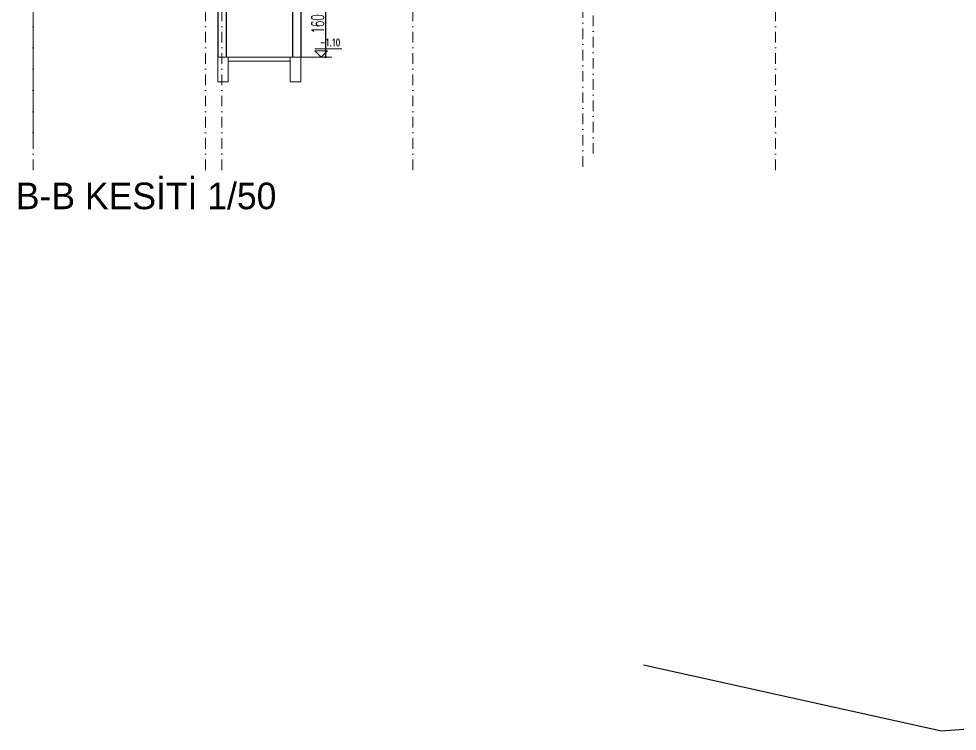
# Model space of a CAD drawing. Header units: millimetres. Extents: x -16104 to 67872, y -88009 to 12107.
# Drawn here: x 855 to 1421, y 9384 to 9813 of the extents above; entities that cross this region are included whole.
import ezdxf

# ---------------------------------------------------------------- set-up
doc = ezdxf.new("R2010")
doc.units = ezdxf.units.MM
doc.linetypes.add('DASHDOTX2', pattern=[50.8, 25.4, -12.7, 0, -12.7])
doc.layers.get('0').update_dxf_attribs({"color": 241})
doc.layers.add('duvar', color=123, linetype='Continuous', lineweight=25)
doc.layers.add('TARAMA', color=8, linetype='Continuous', lineweight=15)
doc.styles.add('DIM', font='Txttw.shx', dxfattribs={"width": 0.6})
doc.styles.add('OLCU', font='simplex.shx', dxfattribs={"width": 0.6, "height": 1400})
doc.styles.add('ÖLÇÜ-50', font='comic.ttf', dxfattribs={"height": 12.5})
doc.dimstyles.new('50', dxfattribs={"dimscale": 0, "dimtxt": 30, "dimasz": 1, "dimexe": 0, "dimexo": 2, "dimgap": 4, "dimtad": 1, "dimdec": 0, "dimzin": 0, "dimdsep": 46, "dimtxsty": 'DIM', "dimblk1": 'DOT', "dimblk2": 'DOT', "dimsah": 1, "dimcen": 1.5, "dimdle": 3, "dimse1": 1, "dimse2": 1, "dimclrd": 256, "dimclre": 9, "dimclrt": 256, "dimadec": 0, "dimazin": 0, "dimtfac": 0.24, "dimtdec": 0, "dimtix": 1, "dimtmove": 2, "dimatfit": 3, "dimldrblk": 'DOT', "dimfxl": 0, "dimtolj": 1, "dimtzin": 15, "dimarcsym": 0})

# ---------------------------------------------------------------- blocks, each defined once
blk = doc.blocks.new('DOT')
for p, q in [((-2, 0), (0, 0)), ((0, 15), (0, -15)), ((2, 0), (0, 0))]:
    blk.add_line(p, q)
blk.add_circle((0, 0), 2)
blk = doc.blocks.new('*D3122')
at = {"layer": 'Defpoints', "color": 0, "transparency": 16777216}
for p in [(63312.4, 970), (63312.4, 810), (63312.4, 810)]:
    blk.add_point(p, dxfattribs=at)
at = {"layer": 'TARAMA', "lineweight": -2, "transparency": 16777216}
blk.add_line((63312.4, 969), (63312.4, 811), dxfattribs=at)
for p, rotation in [((63312.4, 970), 90), ((63312.4, 810), 270)]:
    blk.add_blockref('DOT', p, dxfattribs=dict(at, rotation=rotation))
at = {"layer": 'TARAMA', "transparency": 16777216, "insert": (63293.4, 890), "char_height": 30, "attachment_point": 5, "rotation": 90, "style": 'DIM'}
blk.add_mtext('\\A1;160', dxfattribs=at)
blk = doc.blocks.new('tyl')
at = {"layer": 'duvar'}
blk.add_lwpolyline([(-26672, 9196.4), (-25112.7, 9387.1), (-24281.1, 468), (-25954.2, 341.5), (-26672, 500.3)], dxfattribs=at)
blk.add_lwpolyline([(-26672, 9196.4), (-25112.7, 9387.1), (-24281.1, 468), (-25954.2, 341.5), (-26672, 500.3)], dxfattribs=at)
blk = doc.blocks.new('UYH')
for p, q in [((63072.7, 1560), (63072.7, 810)), ((63052.7, 1235), (63052.7, 810)), ((63232.4, 970), (63232.4, 810)), ((63252.4, 970), (63252.4, 810))]:
    blk.add_line(p, q)
at = {"layer": 'TARAMA', "linetype": 'DASHDOTX2'}
for p, q in [((63956.9, 577.4), (63956.9, 3471.1)), ((63932.4, 546), (63932.4, 3439.7)), ((62607.4, 537.9), (62607.4, 3431.5)), ((63022.7, 537.9), (63022.7, 3431.6)), ((63062.7, 537.9), (63062.7, 3431.6)), ((63522.4, 537.9), (63522.4, 3431.6)), ((64396.9, 537.9), (64396.9, 3431.6))]:
    blk.add_line(p, q, dxfattribs=at)
at = {"layer": 'TARAMA'}
for p, q in [((62607.4, 3431.5), (62607.4, 590.2)), ((63052.7, 810), (63252.4, 810)), ((63077.7, 800), (63227.4, 800))]:
    blk.add_line(p, q, dxfattribs=at)
at = {"layer": 'TARAMA', "ltscale": 0.01}
for p, q in [((63286.7, 830), (63351.7, 830)), ((63301.7, 810), (63286.7, 825)), ((63286.7, 825), (63316.7, 825)), ((63301.7, 810), (63316.7, 825)), ((63301.7, 810), (63252.4, 810))]:
    blk.add_line(p, q, dxfattribs=at)
at = {"layer": 'TARAMA'}
for points in [[(63052.7, 810), (63052.7, 750), (63077.7, 750), (63077.7, 810), (63052.7, 810)], [(63227.4, 810), (63227.4, 750), (63252.4, 750), (63252.4, 810), (63227.4, 810)]]:
    blk.add_lwpolyline(points, dxfattribs=at)
at = {"layer": 'TARAMA', "ltscale": 0.01, "style": 'OLCU', "width": 0.55}
blk.add_text('-1.10', height=17.5, dxfattribs=at).set_placement((63298.9, 836.5))
at = {"layer": 'TARAMA', "style": 'ÖLÇÜ-50'}
blk.add_text('B-B KESİTİ 1/50', height=64, dxfattribs=at).set_placement((62566, 443.6))
at = {"layer": 'TARAMA'}
dim = blk.add_linear_dim(base=(63312.4, 810), p1=(63312.4, 970), p2=(63312.4, 810), angle=90, dimstyle='50', override={"dimscale": 1}, dxfattribs=at)
dim.commit()
dim.dimension.update_dxf_attribs({"geometry": '*D3122', "text_midpoint": (63293.4, 890)})

msp = doc.modelspace()

# ---------------------------------------------------------------- block references
at = {"xscale": 0.25, "yscale": 0.25, "zscale": 0.25}
msp.add_blockref('UYH', (-14788.06, 9587.5), dxfattribs=at)
at = {"layer": 'duvar', "xscale": 0.25, "yscale": 0.25, "zscale": 0.25}
msp.add_blockref('tyl', (7899.55, 9298.7), dxfattribs=at)

doc.saveas('drawing.dxf')
